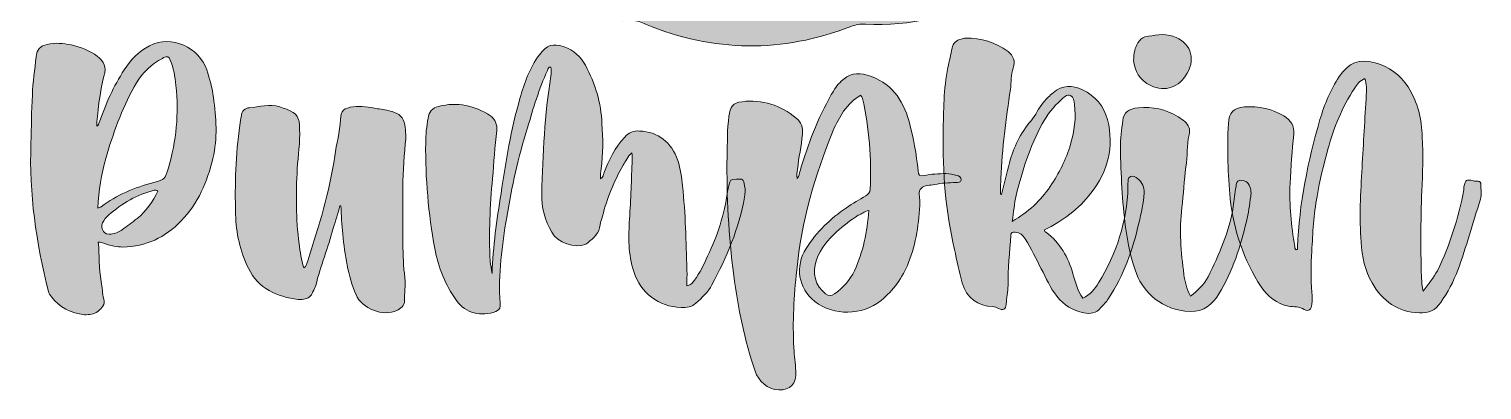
# Model space of a CAD drawing. Header units: inches. Extents: x 187 to 893, y -939 to -140.
# Drawn here: x 204 to 888, y -593 to -423 of the extents above; entities that cross this region are included whole.
import ezdxf

# ---------------------------------------------------------------- set-up
doc = ezdxf.new("R2010")
doc.units = ezdxf.units.IN
doc.header["$MEASUREMENT"] = 0
doc.layers.add('Layer 1', color=7, linetype='Continuous')

# ---------------------------------------------------------------- blocks, each defined once
blk = doc.blocks.new('block 4')
at = {"layer": 'Layer 1', "true_color": 0xffffff}
h = blk.add_hatch(color=7, dxfattribs=at)
h.dxf.hatch_style = 2
edge = h.paths.add_edge_path()
edge.add_spline(control_points=[(236.94, -467.12), (240.06, -458.41), (243.63, -449.94), (248.76, -442.35), (251.89, -437.45), (255.45, -433.65), (260.59, -430.97), (271.29, -425.4), (284.01, -432.09), (287.58, -442.35), (288.92, -446.59), (290.26, -450.83), (290.7, -455.29), (292.04, -464.88), (292.71, -474.48), (290.48, -484.07), (287.8, -495), (283.56, -505.26), (275.53, -513.52), (267.95, -521.33), (259.02, -525.56), (248.09, -525.79), (245.19, -525.79), (242.51, -525.12), (239.84, -524.22), (238.72, -524.01), (237.83, -523.11), (236.49, -523.56), (237.16, -529.8), (236.72, -535.83), (237.83, -542.07), (238.5, -544.75), (238.28, -547.65), (239.17, -550.33), (239.84, -553.01), (238.28, -554.57), (236.27, -556.13), (234.49, -557.47), (232.25, -557.69), (230.02, -557.69), (223.55, -557.02), (218.42, -554.34), (214.41, -549.21), (213.74, -548.54), (213.29, -547.65), (213.07, -546.76), (207.27, -523.78), (203.92, -500.58), (204.81, -476.93), (205.04, -469.35), (205.04, -461.76), (205.48, -454.18), (205.71, -448.15), (206.6, -442.13), (207.27, -436.11), (207.49, -432.76), (209.27, -430.97), (212.4, -430.31), (216.19, -429.41), (219.98, -429.86), (223.78, -430.53), (228.24, -431.64), (232.48, -433.21), (236.05, -435.88), (239.17, -438.34), (240.51, -441.01), (239.17, -445.25), (237.38, -451.72), (235.82, -464.44), (235.82, -468.9), (236.72, -468.45), (236.72, -467.79), (236.94, -467.12)], knot_values=[0, 0, 0, 0, 1, 1, 1, 2, 2, 2, 3, 3, 3, 4, 4, 4, 5, 5, 5, 6, 6, 6, 7, 7, 7, 8, 8, 8, 9, 9, 9, 10, 10, 10, 11, 11, 11, 12, 12, 12, 13, 13, 13, 14, 14, 14, 15, 15, 15, 16, 16, 16, 17, 17, 17, 18, 18, 18, 19, 19, 19, 20, 20, 20, 21, 21, 21, 22, 22, 22, 23, 23, 23, 24, 24, 24, 24], degree=3, periodic=1)
edge = h.paths.add_edge_path()
edge.add_spline(control_points=[(237.83, -506.83), (245.19, -501.25), (253.67, -497.68), (262.59, -495.45), (267.95, -493.89), (267.95, -493.89), (269.51, -488.53), (273.3, -475.82), (274.42, -462.88), (273.08, -449.72), (272.63, -445.48), (271.96, -441.46), (270.4, -437.67), (269.73, -436.11), (268.84, -435.66), (267.28, -436.55), (266.61, -437), (265.72, -437.45), (264.83, -437.89), (259.92, -441.01), (256.12, -445.25), (253.45, -450.38), (247.42, -460.87), (243.41, -472.47), (240.06, -484.07), (237.83, -491.43), (236.72, -499.24), (236.27, -507.49), (237.16, -507.05), (237.61, -507.05), (237.83, -506.83)], knot_values=[0, 0, 0, 0, 1, 1, 1, 2, 2, 2, 3, 3, 3, 4, 4, 4, 5, 5, 5, 6, 6, 6, 7, 7, 7, 8, 8, 8, 9, 9, 9, 10, 10, 10, 10], degree=3, periodic=1)
edge = h.paths.add_edge_path()
edge.add_spline(control_points=[(262.82, -499.02), (254.79, -501.03), (247.65, -505.26), (241.4, -510.62), (240.28, -511.74), (239.17, -513.07), (238.5, -514.41), (237.38, -517.53), (239.39, -520.21), (242.51, -519.76), (244.52, -519.32), (246.31, -518.87), (247.87, -517.53), (250.1, -515.75), (252.55, -514.19), (254.79, -512.4), (259.02, -508.83), (262.15, -504.6), (264.6, -499.46), (263.71, -498.79), (263.26, -499.02), (262.82, -499.02)], knot_values=[0, 0, 0, 0, 1, 1, 1, 2, 2, 2, 3, 3, 3, 4, 4, 4, 5, 5, 5, 6, 6, 6, 7, 7, 7, 7], degree=3, periodic=1)
h = blk.add_hatch(color=7, dxfattribs=at)
h.dxf.hatch_style = 2
edge = h.paths.add_edge_path()
edge.add_spline(control_points=[(426.09, -500.58), (428.33, -485.41), (430.78, -470.46), (435.02, -455.74), (437.02, -448.6), (439.48, -441.46), (444.16, -435.21), (447.73, -430.53), (450.19, -429.64), (455.76, -431.42), (460.23, -432.98), (463.57, -436.11), (465.8, -440.12), (470.49, -448.82), (473.17, -457.97), (473.61, -467.56), (474.06, -474.7), (474.28, -481.84), (473.17, -488.98), (472.94, -490.54), (472.94, -491.88), (472.94, -493.66), (474.28, -492.77), (474.28, -491.88), (474.5, -490.99), (476.96, -484.74), (479.64, -478.94), (484.32, -474.03), (486.33, -471.8), (488.34, -470.91), (491.24, -471.13), (499.94, -471.35), (506.41, -476.49), (509.31, -484.96), (510.42, -488.98), (511.31, -492.99), (511.54, -497.01), (512.87, -510.17), (513.32, -523.33), (513.54, -536.27), (513.77, -538.73), (513.54, -541.18), (513.54, -544.08), (515.78, -543.63), (516.44, -542.52), (517.11, -541.4), (519.79, -538.06), (521.58, -534.04), (523.36, -530.03), (528.04, -520.44), (531.17, -510.4), (532.73, -499.69), (532.95, -498.79), (533.18, -497.68), (533.4, -496.79), (534.07, -494.11), (534.07, -493.89), (536.97, -493.89), (540.09, -493.66), (540.09, -493.66), (540.76, -497.01), (541.21, -498.79), (540.98, -500.58), (540.76, -502.36), (538.08, -517.09), (532.28, -530.7), (525.37, -543.63), (523.58, -546.98), (520.68, -549.66), (517.78, -552.33), (516, -554.12), (513.54, -554.34), (510.87, -554.34), (500.16, -553.9), (491.91, -547.43), (488.56, -537.39), (485.88, -529.13), (486.1, -520.88), (486.55, -512.63), (487.22, -503.26), (487.44, -493.89), (487.89, -484.52), (487.89, -483.63), (487.89, -482.96), (487.67, -481.39), (485.66, -483.4), (484.54, -485.41), (483.65, -487.19), (479.19, -494.78), (476.07, -502.81), (473.83, -511.29), (473.39, -512.63), (472.94, -513.97), (472.72, -515.3), (472.5, -519.32), (469.6, -521.55), (466.92, -523.78), (466.7, -524.22), (466.25, -524.22), (466.03, -524.45), (461.12, -526.68), (452.42, -523.56), (449.96, -518.87), (446.84, -513.3), (445.06, -507.27), (445.28, -500.58), (445.73, -482.06), (446.62, -463.55), (449.52, -445.25), (449.74, -443.91), (449.74, -442.35), (449.52, -441.01), (448.18, -440.79), (448.4, -441.91), (447.96, -442.58), (443.94, -451.28), (441.26, -460.42), (438.59, -469.57), (434.12, -483.4), (431.23, -497.46), (428.77, -511.74), (426.54, -525.12), (424.76, -538.73), (425.65, -552.33), (425.65, -554.12), (425.87, -555.24), (423.64, -556.13), (416.95, -558.81), (409.36, -557.02), (405.12, -551), (399.77, -543.63), (396.65, -535.38), (394.86, -526.46), (391.96, -509.95), (390.4, -493.44), (390.62, -476.71), (390.62, -472.92), (391.07, -468.9), (391.74, -465.11), (392.18, -462.21), (393.75, -460.2), (396.65, -459.53), (405.57, -457.3), (413.6, -459.08), (421.19, -463.99), (423.42, -465.55), (424.31, -468.01), (424.09, -470.91), (423.19, -478.49), (422.75, -485.86), (422.08, -493.44), (420.96, -506.38), (420.29, -519.32), (420.96, -532.48), (421.19, -534.27), (421.63, -536.27), (421.85, -538.28), (422.3, -525.56), (424.09, -513.07), (426.09, -500.58)], knot_values=[0, 0, 0, 0, 1, 1, 1, 2, 2, 2, 3, 3, 3, 4, 4, 4, 5, 5, 5, 6, 6, 6, 7, 7, 7, 8, 8, 8, 9, 9, 9, 10, 10, 10, 11, 11, 11, 12, 12, 12, 13, 13, 13, 14, 14, 14, 15, 15, 15, 16, 16, 16, 17, 17, 17, 18, 18, 18, 19, 19, 19, 20, 20, 20, 21, 21, 21, 22, 22, 22, 23, 23, 23, 24, 24, 24, 25, 25, 25, 26, 26, 26, 27, 27, 27, 28, 28, 28, 29, 29, 29, 30, 30, 30, 31, 31, 31, 32, 32, 32, 33, 33, 33, 34, 34, 34, 35, 35, 35, 36, 36, 36, 37, 37, 37, 38, 38, 38, 39, 39, 39, 40, 40, 40, 41, 41, 41, 42, 42, 42, 43, 43, 43, 44, 44, 44, 45, 45, 45, 46, 46, 46, 47, 47, 47, 48, 48, 48, 49, 49, 49, 50, 50, 50, 51, 51, 51, 52, 52, 52, 53, 53, 53, 53], degree=3, periodic=1)
h = blk.add_hatch(color=7, dxfattribs=at)
h.dxf.hatch_style = 2
edge = h.paths.add_edge_path()
edge.add_spline(control_points=[(665.44, -486.08), (667.45, -478.72), (670.57, -472.02), (675.48, -466.45), (677.93, -463.77), (679.05, -460.2), (681.5, -457.52), (682.84, -455.96), (684.4, -454.4), (685.96, -453.06), (690.2, -449.49), (695.11, -449.27), (699.79, -451.72), (705.82, -454.62), (709.83, -459.31), (711.62, -465.78), (714.74, -478.72), (711.84, -490.09), (703.81, -500.36), (698.01, -507.94), (690.42, -513.52), (681.95, -517.76), (681.95, -518.43), (682.17, -518.65), (682.62, -518.87), (689.31, -523.78), (693.1, -530.7), (695.33, -538.5), (696.45, -542.3), (697.34, -546.31), (700.02, -549.88), (703.36, -548.32), (705.6, -545.64), (707.38, -542.74), (715.86, -528.91), (720.76, -513.74), (721.21, -497.46), (721.21, -497.01), (721.21, -496.56), (721.21, -495.89), (721.43, -494.78), (720.99, -493.22), (722.33, -492.55), (723.67, -491.88), (724.78, -492.99), (725.9, -493.66), (728.13, -495.45), (728.8, -497.68), (728.8, -500.36), (728.57, -505.04), (727.46, -509.73), (726.34, -514.63), (723.44, -527.13), (719.2, -539.17), (712.06, -550.1), (710.95, -551.67), (709.83, -553.01), (708.49, -554.34), (706.26, -557.02), (703.36, -557.47), (700.46, -556.8), (695.33, -555.68), (690.87, -553.23), (687.75, -548.99), (684.62, -544.97), (682.62, -540.51), (680.39, -536.05), (677.93, -531.36), (675.7, -526.46), (672.8, -521.99), (671.69, -520.21), (670.35, -518.87), (668.12, -518.87), (667, -518.65), (666.11, -518.87), (666.11, -520.21), (665.66, -528.24), (664.55, -536.05), (664.77, -543.86), (664.77, -546.98), (664.1, -549.88), (663.88, -552.78), (663.65, -555.24), (662.31, -555.68), (660.31, -554.79), (659.42, -554.34), (658.52, -553.9), (657.63, -553.9), (650.71, -553.67), (645.14, -549.66), (643.13, -542.74), (641.79, -537.61), (640.67, -532.26), (639.56, -526.9), (635.32, -508.83), (633.98, -490.54), (634.21, -472.02), (634.43, -461.54), (634.43, -451.28), (636.44, -441.24), (637.11, -438.11), (637.78, -435.21), (638.44, -432.09), (638.89, -429.64), (640.45, -428.3), (642.68, -427.85), (643.35, -427.63), (644.02, -427.41), (644.69, -427.41), (652.05, -427.18), (658.74, -429.19), (664.77, -433.65), (667.22, -435.66), (668.34, -438.11), (667.22, -441.46), (666.11, -444.58), (666.33, -448.15), (665.88, -451.5), (663.88, -465.33), (661.87, -479.39), (661.42, -493.44), (661.2, -495.89), (661.2, -498.35), (661.2, -500.8), (661.42, -501.03), (661.42, -501.03), (661.65, -501.03), (662.99, -496.12), (664.1, -490.99), (665.44, -486.08)], knot_values=[0, 0, 0, 0, 1, 1, 1, 2, 2, 2, 3, 3, 3, 4, 4, 4, 5, 5, 5, 6, 6, 6, 7, 7, 7, 8, 8, 8, 9, 9, 9, 10, 10, 10, 11, 11, 11, 12, 12, 12, 13, 13, 13, 14, 14, 14, 15, 15, 15, 16, 16, 16, 17, 17, 17, 18, 18, 18, 19, 19, 19, 20, 20, 20, 21, 21, 21, 22, 22, 22, 23, 23, 23, 24, 24, 24, 25, 25, 25, 26, 26, 26, 27, 27, 27, 28, 28, 28, 29, 29, 29, 30, 30, 30, 31, 31, 31, 32, 32, 32, 33, 33, 33, 34, 34, 34, 35, 35, 35, 36, 36, 36, 37, 37, 37, 38, 38, 38, 39, 39, 39, 40, 40, 40, 41, 41, 41, 42, 42, 42, 43, 43, 43, 43], degree=3, periodic=1)
edge = h.paths.add_edge_path()
edge.add_spline(control_points=[(684.62, -497.23), (688.86, -490.99), (691.99, -484.52), (694.22, -477.38), (696, -471.13), (696.89, -464.88), (696, -458.64), (695.78, -457.08), (695.78, -455.07), (694.22, -454.4), (692.43, -453.73), (690.87, -455.29), (689.76, -456.41), (686.19, -459.75), (683.06, -463.55), (680.83, -467.79), (675.03, -478.49), (671.46, -489.87), (668.56, -501.47), (667.67, -505.26), (667.45, -509.28), (666.78, -513.74), (674.36, -509.28), (680.16, -503.93), (684.62, -497.23)], knot_values=[0, 0, 0, 0, 1, 1, 1, 2, 2, 2, 3, 3, 3, 4, 4, 4, 5, 5, 5, 6, 6, 6, 7, 7, 7, 8, 8, 8, 8], degree=3, periodic=1)
h = blk.add_hatch(color=7, dxfattribs=at)
h.dxf.hatch_style = 2
edge = h.paths.add_edge_path()
edge.add_spline(control_points=[(778.98, -501.92), (778.54, -505.93), (777.87, -509.73), (776.97, -513.74), (774.3, -525.56), (770.5, -537.17), (764.03, -547.87), (760.91, -553.01), (757.12, -556.35), (750.43, -556.13), (737.04, -555.68), (728.56, -546.98), (725.44, -538.73), (722.54, -531.59), (721.2, -524.01), (720.09, -516.42), (718.52, -504.15), (717.86, -491.65), (717.63, -479.16), (717.63, -474.7), (718.3, -470.46), (718.75, -466.22), (719.19, -462.43), (721.43, -460.65), (726.11, -460.2), (732.8, -459.53), (739.05, -460.87), (744.85, -464.44), (745.96, -465.11), (746.86, -465.78), (747.97, -466.67), (749.76, -468.23), (750.65, -470.24), (749.98, -472.92), (748.86, -477.82), (749.31, -482.96), (748.42, -488.09), (747.75, -494.56), (747.3, -500.8), (746.63, -507.27), (745.3, -517.76), (746.19, -528.24), (747.53, -538.73), (747.97, -542.07), (748.86, -545.42), (750.65, -548.99), (754, -546.31), (757.12, -543.41), (758.9, -539.84), (764.03, -529.36), (768.94, -518.65), (770.73, -506.83), (771.17, -503.7), (771.62, -500.36), (772.07, -497.23), (772.29, -496.12), (772.29, -494.56), (773.85, -494.33), (775.19, -494.33), (776.75, -494.56), (777.87, -495.89), (778.98, -497.9), (779.43, -499.91), (778.98, -501.92)], knot_values=[0, 0, 0, 0, 1, 1, 1, 2, 2, 2, 3, 3, 3, 4, 4, 4, 5, 5, 5, 6, 6, 6, 7, 7, 7, 8, 8, 8, 9, 9, 9, 10, 10, 10, 11, 11, 11, 12, 12, 12, 13, 13, 13, 14, 14, 14, 15, 15, 15, 16, 16, 16, 17, 17, 17, 18, 18, 18, 19, 19, 19, 20, 20, 20, 21, 21, 21, 21], degree=3, periodic=1)
edge = h.paths.add_edge_path()
edge.add_spline(control_points=[(723.88, -437.89), (723.88, -434.32), (724.55, -431.87), (725.89, -429.64), (726.78, -428.3), (727.67, -427.18), (729.23, -426.74), (733.47, -426.07), (737.93, -424.95), (742.39, -426.51), (750.43, -429.19), (753.32, -436.33), (749.09, -443.91), (745.3, -450.61), (738.82, -452.84), (731.91, -449.72), (726.56, -447.26), (724.32, -442.58), (723.88, -437.89)], knot_values=[0, 0, 0, 0, 1, 1, 1, 2, 2, 2, 3, 3, 3, 4, 4, 4, 5, 5, 5, 6, 6, 6, 6], degree=3, periodic=1)
h = blk.add_hatch(color=7, dxfattribs=at)
h.dxf.hatch_style = 2
edge = h.paths.add_edge_path()
edge.add_spline(control_points=[(866.87, -536.94), (872.89, -524.9), (876.69, -512.18), (879.36, -498.79), (879.36, -498.35), (879.36, -497.9), (879.36, -497.46), (880.26, -493.89), (880.26, -493.89), (883.82, -494.56), (884.5, -494.78), (885.39, -494.78), (886.06, -494.78), (886.95, -495), (887.39, -495.45), (887.39, -496.34), (887.17, -498.57), (887.84, -500.8), (887.17, -503.26), (883.6, -514.41), (880.48, -525.79), (876.46, -536.72), (874.46, -542.07), (871.78, -547.2), (868.43, -551.89), (865.98, -555.68), (862.63, -557.02), (858.39, -556.8), (848.13, -556.58), (841.22, -551.22), (836.09, -542.74), (832.74, -536.94), (831.4, -530.25), (830.95, -523.56), (830.06, -511.95), (830.73, -500.13), (831.4, -488.31), (832.07, -476.93), (832.74, -465.33), (833.41, -453.95), (833.63, -451.5), (833.63, -449.05), (832.74, -446.37), (830.28, -447.48), (828.95, -449.27), (827.83, -451.05), (822.03, -459.98), (818.01, -469.57), (815.34, -479.61), (813.33, -486.97), (811.55, -494.33), (810.21, -501.92), (808.64, -510.62), (808.2, -519.09), (807.75, -527.79), (807.31, -534.27), (807.31, -540.74), (807.75, -547.2), (807.98, -548.99), (807.98, -550.77), (807.75, -552.78), (807.75, -555.24), (806.19, -556.35), (804.18, -555.24), (801.95, -553.67), (799.28, -554.12), (796.82, -553.67), (791.25, -552.56), (787.01, -549.21), (783.88, -544.53), (775.63, -531.81), (770.94, -517.98), (769.38, -503.03), (768.27, -491.43), (767.82, -479.61), (768.49, -467.79), (768.71, -462.21), (770.72, -460.42), (776.07, -459.75), (782.77, -459.31), (789.01, -460.65), (794.59, -463.99), (797.94, -466), (799.5, -468.68), (799.28, -472.69), (798.38, -480.28), (797.94, -488.09), (797.49, -495.89), (797.05, -505.93), (798.16, -515.75), (799.72, -525.56), (799.72, -526.01), (799.72, -526.68), (800.39, -527.13), (801.28, -527.13), (801.06, -526.46), (801.06, -526.01), (801.73, -505.26), (805.97, -485.41), (811.55, -465.78), (813.78, -458.64), (816.45, -451.72), (820.69, -445.48), (825.38, -438.78), (829.62, -437), (837.65, -439.01), (844.12, -440.79), (849.25, -444.58), (853.04, -450.38), (857.73, -457.75), (859.51, -465.55), (859.73, -474.03), (860.18, -482.51), (859.96, -490.99), (859.51, -499.24), (859.06, -513.74), (858.84, -528.02), (859.51, -542.52), (859.51, -543.41), (859.73, -544.53), (860.18, -546.54), (862.86, -543.19), (865.09, -540.06), (866.87, -536.94)], knot_values=[0, 0, 0, 0, 1, 1, 1, 2, 2, 2, 3, 3, 3, 4, 4, 4, 5, 5, 5, 6, 6, 6, 7, 7, 7, 8, 8, 8, 9, 9, 9, 10, 10, 10, 11, 11, 11, 12, 12, 12, 13, 13, 13, 14, 14, 14, 15, 15, 15, 16, 16, 16, 17, 17, 17, 18, 18, 18, 19, 19, 19, 20, 20, 20, 21, 21, 21, 22, 22, 22, 23, 23, 23, 24, 24, 24, 25, 25, 25, 26, 26, 26, 27, 27, 27, 28, 28, 28, 29, 29, 29, 30, 30, 30, 31, 31, 31, 32, 32, 32, 33, 33, 33, 34, 34, 34, 35, 35, 35, 36, 36, 36, 37, 37, 37, 38, 38, 38, 39, 39, 39, 40, 40, 40, 41, 41, 41, 41], degree=3, periodic=1)
h = blk.add_hatch(color=7, dxfattribs=at)
h.dxf.hatch_style = 2
edge = h.paths.add_edge_path()
edge.add_spline(control_points=[(587.37, -461.76), (585.58, -464.66), (583.8, -467.56), (582.46, -470.91), (573.76, -492.1), (567.51, -513.74), (565.28, -536.72), (563.94, -548.99), (563.27, -561.04), (563.94, -573.31), (564.17, -577.1), (564.61, -580.44), (564.84, -584.24), (565.28, -590.48), (562.16, -593.16), (556.81, -593.16), (551.45, -592.94), (547.43, -589.15), (545.65, -584.24), (540.74, -569.51), (537.62, -554.57), (535.61, -539.17), (533.16, -520.44), (532.27, -501.92), (532.49, -483.18), (532.71, -476.71), (532.49, -470.46), (533.38, -464.22), (533.83, -459.75), (535.16, -457.75), (539.63, -457.3), (549, -456.18), (557.7, -458.86), (565.06, -465.11), (567.51, -466.89), (568.18, -469.57), (567.96, -472.69), (567.51, -478.27), (566.17, -483.63), (565.73, -489.2), (565.51, -490.54), (565.06, -491.88), (565.51, -493.44), (566.4, -492.32), (566.62, -491.21), (566.84, -489.87), (570.64, -477.38), (575.1, -465.33), (581.57, -453.95), (582.91, -451.72), (584.24, -449.49), (586.25, -447.71), (589.6, -444.14), (593.84, -443.47), (598.52, -444.81), (609.45, -448.15), (615.25, -455.96), (618.15, -466.67), (620.16, -474.25), (621.72, -482.06), (622.39, -489.87), (622.62, -491.88), (623.06, -492.55), (625.07, -492.1), (628.64, -491.43), (631.99, -491.21), (635.56, -491.21), (637.34, -491.21), (638.9, -491.65), (640.69, -492.1), (641.58, -492.32), (642.92, -492.77), (642.69, -494.33), (642.47, -495.45), (641.13, -495.45), (640.24, -495.45), (636.9, -495.45), (633.55, -495.67), (630.2, -496.34), (627.97, -496.79), (625.29, -496.56), (623.95, -498.13), (622.17, -499.69), (623.29, -502.36), (623.29, -504.37), (622.84, -514.41), (621.5, -524.01), (617.93, -533.15), (615.03, -540.29), (610.79, -546.31), (604.99, -551), (596.07, -558.14), (582.68, -558.36), (573.76, -551.44), (565.95, -545.2), (564.39, -534.93), (569.74, -526.46), (574.65, -518.65), (581.12, -512.4), (588.71, -507.27), (591.61, -505.26), (594.73, -503.48), (597.85, -501.69), (598.97, -500.8), (599.86, -500.13), (599.86, -498.57), (600.53, -484.07), (599.42, -469.79), (596.29, -455.74), (596.07, -455.29), (595.85, -454.85), (595.4, -454.18), (592.28, -456.18), (589.6, -458.64), (587.37, -461.76)], knot_values=[0, 0, 0, 0, 1, 1, 1, 2, 2, 2, 3, 3, 3, 4, 4, 4, 5, 5, 5, 6, 6, 6, 7, 7, 7, 8, 8, 8, 9, 9, 9, 10, 10, 10, 11, 11, 11, 12, 12, 12, 13, 13, 13, 14, 14, 14, 15, 15, 15, 16, 16, 16, 17, 17, 17, 18, 18, 18, 19, 19, 19, 20, 20, 20, 21, 21, 21, 22, 22, 22, 23, 23, 23, 24, 24, 24, 25, 25, 25, 26, 26, 26, 27, 27, 27, 28, 28, 28, 29, 29, 29, 30, 30, 30, 31, 31, 31, 32, 32, 32, 33, 33, 33, 34, 34, 34, 35, 35, 35, 36, 36, 36, 37, 37, 37, 38, 38, 38, 38], degree=3, periodic=1)
edge = h.paths.add_edge_path()
edge.add_spline(control_points=[(594.28, -510.84), (590.72, -513.07), (587.15, -515.75), (584.02, -518.65), (580.01, -522.22), (576.44, -526.46), (574.65, -531.81), (572.42, -538.06), (573.98, -544.08), (578.89, -547.87), (580.45, -548.99), (581.57, -548.99), (583.13, -547.87), (587.15, -544.97), (590.27, -541.4), (592.5, -536.94), (596.51, -528.02), (598.52, -518.87), (599.19, -508.61), (596.96, -509.06), (595.85, -510.17), (594.28, -510.84)], knot_values=[0, 0, 0, 0, 1, 1, 1, 2, 2, 2, 3, 3, 3, 4, 4, 4, 5, 5, 5, 6, 6, 6, 7, 7, 7, 7], degree=3, periodic=1)
h = blk.add_hatch(color=7, dxfattribs=at)
h.dxf.hatch_style = 2
edge = h.paths.add_edge_path()
edge.add_spline(control_points=[(347.13, -516.87), (344.68, -526.01), (341.11, -534.71), (338.88, -543.86), (338.65, -544.97), (337.99, -545.87), (337.54, -546.98), (336.87, -548.99), (335.31, -550.1), (333.08, -550.33), (332.41, -550.55), (331.52, -550.55), (330.62, -550.55), (320.58, -549.21), (311.88, -545.42), (307.2, -535.83), (303.18, -527.79), (301.4, -519.09), (301.17, -510.4), (300.73, -496.34), (301.17, -482.29), (303.18, -468.45), (303.41, -466.89), (303.63, -465.55), (303.85, -463.99), (304.08, -461.76), (305.64, -460.2), (307.65, -460.2), (312.33, -459.75), (317.24, -458.19), (321.92, -459.75), (323.04, -460.2), (324.15, -460.42), (325.05, -460.87), (330.18, -462.88), (331.29, -464.66), (331.29, -470.24), (331.52, -476.49), (330.62, -482.73), (330.18, -488.98), (329.51, -500.8), (329.51, -512.63), (331.07, -524.22), (331.52, -528.02), (331.96, -531.81), (333.3, -535.6), (334.64, -534.93), (334.64, -533.37), (335.08, -532.26), (340.44, -515.97), (345.35, -499.91), (347.8, -482.96), (348.69, -477.15), (350.25, -471.58), (350.48, -465.78), (350.7, -461.54), (352.26, -460.2), (356.5, -459.75), (360.29, -459.31), (364.09, -459.75), (367.88, -460.65), (370.33, -460.87), (372.56, -461.31), (374.8, -461.98), (378.14, -462.88), (380.15, -464.66), (380.82, -468.23), (381.26, -471.35), (381.49, -474.25), (381.04, -477.15), (379.26, -492.77), (379.92, -508.61), (379.92, -524.22), (379.92, -529.58), (380.15, -534.93), (380.82, -540.29), (381.26, -544.08), (380.59, -547.65), (380.59, -551.22), (380.82, -553.45), (378.81, -554.79), (377.03, -555.68), (370.78, -558.81), (360.52, -554.79), (357.84, -548.32), (354.05, -539.17), (352.49, -529.58), (351.59, -519.76), (351.15, -515.3), (350.92, -510.84), (350.7, -506.38), (350.7, -506.38), (350.48, -506.38), (350.25, -506.38), (349.36, -509.95), (348.25, -513.3), (347.13, -516.87)], knot_values=[0, 0, 0, 0, 1, 1, 1, 2, 2, 2, 3, 3, 3, 4, 4, 4, 5, 5, 5, 6, 6, 6, 7, 7, 7, 8, 8, 8, 9, 9, 9, 10, 10, 10, 11, 11, 11, 12, 12, 12, 13, 13, 13, 14, 14, 14, 15, 15, 15, 16, 16, 16, 17, 17, 17, 18, 18, 18, 19, 19, 19, 20, 20, 20, 21, 21, 21, 22, 22, 22, 23, 23, 23, 24, 24, 24, 25, 25, 25, 26, 26, 26, 27, 27, 27, 28, 28, 28, 29, 29, 29, 30, 30, 30, 31, 31, 31, 32, 32, 32, 32], degree=3, periodic=1)
at = {"layer": 'Layer 1', "lineweight": 0}
for points, knots in [([(236.94, -467.12), (240.06, -458.41), (243.63, -449.94), (248.76, -442.35), (251.89, -437.45), (255.45, -433.65), (260.59, -430.97), (271.29, -425.4), (284.01, -432.09), (287.58, -442.35), (288.92, -446.59), (290.26, -450.83), (290.7, -455.29), (292.04, -464.88), (292.71, -474.48), (290.48, -484.07), (287.8, -495), (283.56, -505.26), (275.53, -513.52), (267.95, -521.33), (259.02, -525.56), (248.09, -525.79), (245.19, -525.79), (242.51, -525.12), (239.84, -524.22), (238.72, -524.01), (237.83, -523.11), (236.49, -523.56), (237.16, -529.8), (236.72, -535.83), (237.83, -542.07), (238.5, -544.75), (238.28, -547.65), (239.17, -550.33), (239.84, -553.01), (238.28, -554.57), (236.27, -556.13), (234.49, -557.47), (232.25, -557.69), (230.02, -557.69), (223.55, -557.02), (218.42, -554.34), (214.41, -549.21), (213.74, -548.54), (213.29, -547.65), (213.07, -546.76), (207.27, -523.78), (203.92, -500.58), (204.81, -476.93), (205.04, -469.35), (205.04, -461.76), (205.48, -454.18), (205.71, -448.15), (206.6, -442.13), (207.27, -436.11), (207.49, -432.76), (209.27, -430.97), (212.4, -430.31), (216.19, -429.41), (219.98, -429.86), (223.78, -430.53), (228.24, -431.64), (232.48, -433.21), (236.05, -435.88), (239.17, -438.34), (240.51, -441.01), (239.17, -445.25), (237.38, -451.72), (235.82, -464.44), (235.82, -468.9), (236.72, -468.45), (236.72, -467.79), (236.94, -467.12)], [0, 0, 0, 0, 1, 1, 1, 2, 2, 2, 3, 3, 3, 4, 4, 4, 5, 5, 5, 6, 6, 6, 7, 7, 7, 8, 8, 8, 9, 9, 9, 10, 10, 10, 11, 11, 11, 12, 12, 12, 13, 13, 13, 14, 14, 14, 15, 15, 15, 16, 16, 16, 17, 17, 17, 18, 18, 18, 19, 19, 19, 20, 20, 20, 21, 21, 21, 22, 22, 22, 23, 23, 23, 24, 24, 24, 24]), ([(426.09, -500.58), (428.33, -485.41), (430.78, -470.46), (435.02, -455.74), (437.02, -448.6), (439.48, -441.46), (444.16, -435.21), (447.73, -430.53), (450.19, -429.64), (455.76, -431.42), (460.23, -432.98), (463.57, -436.11), (465.8, -440.12), (470.49, -448.82), (473.17, -457.97), (473.61, -467.56), (474.06, -474.7), (474.28, -481.84), (473.17, -488.98), (472.94, -490.54), (472.94, -491.88), (472.94, -493.66), (474.28, -492.77), (474.28, -491.88), (474.5, -490.99), (476.96, -484.74), (479.64, -478.94), (484.32, -474.03), (486.33, -471.8), (488.34, -470.91), (491.24, -471.13), (499.94, -471.35), (506.41, -476.49), (509.31, -484.96), (510.42, -488.98), (511.31, -492.99), (511.54, -497.01), (512.87, -510.17), (513.32, -523.33), (513.54, -536.27), (513.77, -538.73), (513.54, -541.18), (513.54, -544.08), (515.78, -543.63), (516.44, -542.52), (517.11, -541.4), (519.79, -538.06), (521.58, -534.04), (523.36, -530.03), (528.04, -520.44), (531.17, -510.4), (532.73, -499.69), (532.95, -498.79), (533.18, -497.68), (533.4, -496.79), (534.07, -494.11), (534.07, -493.89), (536.97, -493.89), (540.09, -493.66), (540.09, -493.66), (540.76, -497.01), (541.21, -498.79), (540.98, -500.58), (540.76, -502.36), (538.08, -517.09), (532.28, -530.7), (525.37, -543.63), (523.58, -546.98), (520.68, -549.66), (517.78, -552.33), (516, -554.12), (513.54, -554.34), (510.87, -554.34), (500.16, -553.9), (491.91, -547.43), (488.56, -537.39), (485.88, -529.13), (486.1, -520.88), (486.55, -512.63), (487.22, -503.26), (487.44, -493.89), (487.89, -484.52), (487.89, -483.63), (487.89, -482.96), (487.67, -481.39), (485.66, -483.4), (484.54, -485.41), (483.65, -487.19), (479.19, -494.78), (476.07, -502.81), (473.83, -511.29), (473.39, -512.63), (472.94, -513.97), (472.72, -515.3), (472.5, -519.32), (469.6, -521.55), (466.92, -523.78), (466.7, -524.22), (466.25, -524.22), (466.03, -524.45), (461.12, -526.68), (452.42, -523.56), (449.96, -518.87), (446.84, -513.3), (445.06, -507.27), (445.28, -500.58), (445.73, -482.06), (446.62, -463.55), (449.52, -445.25), (449.74, -443.91), (449.74, -442.35), (449.52, -441.01), (448.18, -440.79), (448.4, -441.91), (447.96, -442.58), (443.94, -451.28), (441.26, -460.42), (438.59, -469.57), (434.12, -483.4), (431.23, -497.46), (428.77, -511.74), (426.54, -525.12), (424.76, -538.73), (425.65, -552.33), (425.65, -554.12), (425.87, -555.24), (423.64, -556.13), (416.95, -558.81), (409.36, -557.02), (405.12, -551), (399.77, -543.63), (396.65, -535.38), (394.86, -526.46), (391.96, -509.95), (390.4, -493.44), (390.62, -476.71), (390.62, -472.92), (391.07, -468.9), (391.74, -465.11), (392.18, -462.21), (393.75, -460.2), (396.65, -459.53), (405.57, -457.3), (413.6, -459.08), (421.19, -463.99), (423.42, -465.55), (424.31, -468.01), (424.09, -470.91), (423.19, -478.49), (422.75, -485.86), (422.08, -493.44), (420.96, -506.38), (420.29, -519.32), (420.96, -532.48), (421.19, -534.27), (421.63, -536.27), (421.85, -538.28), (422.3, -525.56), (424.09, -513.07), (426.09, -500.58)], [0, 0, 0, 0, 1, 1, 1, 2, 2, 2, 3, 3, 3, 4, 4, 4, 5, 5, 5, 6, 6, 6, 7, 7, 7, 8, 8, 8, 9, 9, 9, 10, 10, 10, 11, 11, 11, 12, 12, 12, 13, 13, 13, 14, 14, 14, 15, 15, 15, 16, 16, 16, 17, 17, 17, 18, 18, 18, 19, 19, 19, 20, 20, 20, 21, 21, 21, 22, 22, 22, 23, 23, 23, 24, 24, 24, 25, 25, 25, 26, 26, 26, 27, 27, 27, 28, 28, 28, 29, 29, 29, 30, 30, 30, 31, 31, 31, 32, 32, 32, 33, 33, 33, 34, 34, 34, 35, 35, 35, 36, 36, 36, 37, 37, 37, 38, 38, 38, 39, 39, 39, 40, 40, 40, 41, 41, 41, 42, 42, 42, 43, 43, 43, 44, 44, 44, 45, 45, 45, 46, 46, 46, 47, 47, 47, 48, 48, 48, 49, 49, 49, 50, 50, 50, 51, 51, 51, 52, 52, 52, 53, 53, 53, 53]), ([(665.44, -486.08), (667.45, -478.72), (670.57, -472.02), (675.48, -466.45), (677.93, -463.77), (679.05, -460.2), (681.5, -457.52), (682.84, -455.96), (684.4, -454.4), (685.96, -453.06), (690.2, -449.49), (695.11, -449.27), (699.79, -451.72), (705.82, -454.62), (709.83, -459.31), (711.62, -465.78), (714.74, -478.72), (711.84, -490.09), (703.81, -500.36), (698.01, -507.94), (690.42, -513.52), (681.95, -517.76), (681.95, -518.43), (682.17, -518.65), (682.62, -518.87), (689.31, -523.78), (693.1, -530.7), (695.33, -538.5), (696.45, -542.3), (697.34, -546.31), (700.02, -549.88), (703.36, -548.32), (705.6, -545.64), (707.38, -542.74), (715.86, -528.91), (720.76, -513.74), (721.21, -497.46), (721.21, -497.01), (721.21, -496.56), (721.21, -495.89), (721.43, -494.78), (720.99, -493.22), (722.33, -492.55), (723.67, -491.88), (724.78, -492.99), (725.9, -493.66), (728.13, -495.45), (728.8, -497.68), (728.8, -500.36), (728.57, -505.04), (727.46, -509.73), (726.34, -514.63), (723.44, -527.13), (719.2, -539.17), (712.06, -550.1), (710.95, -551.67), (709.83, -553.01), (708.49, -554.34), (706.26, -557.02), (703.36, -557.47), (700.46, -556.8), (695.33, -555.68), (690.87, -553.23), (687.75, -548.99), (684.62, -544.97), (682.62, -540.51), (680.39, -536.05), (677.93, -531.36), (675.7, -526.46), (672.8, -521.99), (671.69, -520.21), (670.35, -518.87), (668.12, -518.87), (667, -518.65), (666.11, -518.87), (666.11, -520.21), (665.66, -528.24), (664.55, -536.05), (664.77, -543.86), (664.77, -546.98), (664.1, -549.88), (663.88, -552.78), (663.65, -555.24), (662.31, -555.68), (660.31, -554.79), (659.42, -554.34), (658.52, -553.9), (657.63, -553.9), (650.71, -553.67), (645.14, -549.66), (643.13, -542.74), (641.79, -537.61), (640.67, -532.26), (639.56, -526.9), (635.32, -508.83), (633.98, -490.54), (634.21, -472.02), (634.43, -461.54), (634.43, -451.28), (636.44, -441.24), (637.11, -438.11), (637.78, -435.21), (638.44, -432.09), (638.89, -429.64), (640.45, -428.3), (642.68, -427.85), (643.35, -427.63), (644.02, -427.41), (644.69, -427.41), (652.05, -427.18), (658.74, -429.19), (664.77, -433.65), (667.22, -435.66), (668.34, -438.11), (667.22, -441.46), (666.11, -444.58), (666.33, -448.15), (665.88, -451.5), (663.88, -465.33), (661.87, -479.39), (661.42, -493.44), (661.2, -495.89), (661.2, -498.35), (661.2, -500.8), (661.42, -501.03), (661.42, -501.03), (661.65, -501.03), (662.99, -496.12), (664.1, -490.99), (665.44, -486.08)], [0, 0, 0, 0, 1, 1, 1, 2, 2, 2, 3, 3, 3, 4, 4, 4, 5, 5, 5, 6, 6, 6, 7, 7, 7, 8, 8, 8, 9, 9, 9, 10, 10, 10, 11, 11, 11, 12, 12, 12, 13, 13, 13, 14, 14, 14, 15, 15, 15, 16, 16, 16, 17, 17, 17, 18, 18, 18, 19, 19, 19, 20, 20, 20, 21, 21, 21, 22, 22, 22, 23, 23, 23, 24, 24, 24, 25, 25, 25, 26, 26, 26, 27, 27, 27, 28, 28, 28, 29, 29, 29, 30, 30, 30, 31, 31, 31, 32, 32, 32, 33, 33, 33, 34, 34, 34, 35, 35, 35, 36, 36, 36, 37, 37, 37, 38, 38, 38, 39, 39, 39, 40, 40, 40, 41, 41, 41, 42, 42, 42, 43, 43, 43, 43]), ([(723.88, -437.89), (723.88, -434.32), (724.55, -431.87), (725.89, -429.64), (726.78, -428.3), (727.67, -427.18), (729.23, -426.74), (733.47, -426.07), (737.93, -424.95), (742.39, -426.51), (750.43, -429.19), (753.32, -436.33), (749.09, -443.91), (745.3, -450.61), (738.82, -452.84), (731.91, -449.72), (726.56, -447.26), (724.32, -442.58), (723.88, -437.89)], [0, 0, 0, 0, 1, 1, 1, 2, 2, 2, 3, 3, 3, 4, 4, 4, 5, 5, 5, 6, 6, 6, 6]), ([(237.83, -506.83), (245.19, -501.25), (253.67, -497.68), (262.59, -495.45), (267.95, -493.89), (267.95, -493.89), (269.51, -488.53), (273.3, -475.82), (274.42, -462.88), (273.08, -449.72), (272.63, -445.48), (271.96, -441.46), (270.4, -437.67), (269.73, -436.11), (268.84, -435.66), (267.28, -436.55), (266.61, -437), (265.72, -437.45), (264.83, -437.89), (259.92, -441.01), (256.12, -445.25), (253.45, -450.38), (247.42, -460.87), (243.41, -472.47), (240.06, -484.07), (237.83, -491.43), (236.72, -499.24), (236.27, -507.49), (237.16, -507.05), (237.61, -507.05), (237.83, -506.83)], [0, 0, 0, 0, 1, 1, 1, 2, 2, 2, 3, 3, 3, 4, 4, 4, 5, 5, 5, 6, 6, 6, 7, 7, 7, 8, 8, 8, 9, 9, 9, 10, 10, 10, 10]), ([(866.87, -536.94), (872.89, -524.9), (876.69, -512.18), (879.36, -498.79), (879.36, -498.35), (879.36, -497.9), (879.36, -497.46), (880.26, -493.89), (880.26, -493.89), (883.82, -494.56), (884.5, -494.78), (885.39, -494.78), (886.06, -494.78), (886.95, -495), (887.39, -495.45), (887.39, -496.34), (887.17, -498.57), (887.84, -500.8), (887.17, -503.26), (883.6, -514.41), (880.48, -525.79), (876.46, -536.72), (874.46, -542.07), (871.78, -547.2), (868.43, -551.89), (865.98, -555.68), (862.63, -557.02), (858.39, -556.8), (848.13, -556.58), (841.22, -551.22), (836.09, -542.74), (832.74, -536.94), (831.4, -530.25), (830.95, -523.56), (830.06, -511.95), (830.73, -500.13), (831.4, -488.31), (832.07, -476.93), (832.74, -465.33), (833.41, -453.95), (833.63, -451.5), (833.63, -449.05), (832.74, -446.37), (830.28, -447.48), (828.95, -449.27), (827.83, -451.05), (822.03, -459.98), (818.01, -469.57), (815.34, -479.61), (813.33, -486.97), (811.55, -494.33), (810.21, -501.92), (808.64, -510.62), (808.2, -519.09), (807.75, -527.79), (807.31, -534.27), (807.31, -540.74), (807.75, -547.2), (807.98, -548.99), (807.98, -550.77), (807.75, -552.78), (807.75, -555.24), (806.19, -556.35), (804.18, -555.24), (801.95, -553.67), (799.28, -554.12), (796.82, -553.67), (791.25, -552.56), (787.01, -549.21), (783.88, -544.53), (775.63, -531.81), (770.94, -517.98), (769.38, -503.03), (768.27, -491.43), (767.82, -479.61), (768.49, -467.79), (768.71, -462.21), (770.72, -460.42), (776.07, -459.75), (782.77, -459.31), (789.01, -460.65), (794.59, -463.99), (797.94, -466), (799.5, -468.68), (799.28, -472.69), (798.38, -480.28), (797.94, -488.09), (797.49, -495.89), (797.05, -505.93), (798.16, -515.75), (799.72, -525.56), (799.72, -526.01), (799.72, -526.68), (800.39, -527.13), (801.28, -527.13), (801.06, -526.46), (801.06, -526.01), (801.73, -505.26), (805.97, -485.41), (811.55, -465.78), (813.78, -458.64), (816.45, -451.72), (820.69, -445.48), (825.38, -438.78), (829.62, -437), (837.65, -439.01), (844.12, -440.79), (849.25, -444.58), (853.04, -450.38), (857.73, -457.75), (859.51, -465.55), (859.73, -474.03), (860.18, -482.51), (859.96, -490.99), (859.51, -499.24), (859.06, -513.74), (858.84, -528.02), (859.51, -542.52), (859.51, -543.41), (859.73, -544.53), (860.18, -546.54), (862.86, -543.19), (865.09, -540.06), (866.87, -536.94)], [0, 0, 0, 0, 1, 1, 1, 2, 2, 2, 3, 3, 3, 4, 4, 4, 5, 5, 5, 6, 6, 6, 7, 7, 7, 8, 8, 8, 9, 9, 9, 10, 10, 10, 11, 11, 11, 12, 12, 12, 13, 13, 13, 14, 14, 14, 15, 15, 15, 16, 16, 16, 17, 17, 17, 18, 18, 18, 19, 19, 19, 20, 20, 20, 21, 21, 21, 22, 22, 22, 23, 23, 23, 24, 24, 24, 25, 25, 25, 26, 26, 26, 27, 27, 27, 28, 28, 28, 29, 29, 29, 30, 30, 30, 31, 31, 31, 32, 32, 32, 33, 33, 33, 34, 34, 34, 35, 35, 35, 36, 36, 36, 37, 37, 37, 38, 38, 38, 39, 39, 39, 40, 40, 40, 41, 41, 41, 41]), ([(587.37, -461.76), (585.58, -464.66), (583.8, -467.56), (582.46, -470.91), (573.76, -492.1), (567.51, -513.74), (565.28, -536.72), (563.94, -548.99), (563.27, -561.04), (563.94, -573.31), (564.17, -577.1), (564.61, -580.44), (564.84, -584.24), (565.28, -590.48), (562.16, -593.16), (556.81, -593.16), (551.45, -592.94), (547.43, -589.15), (545.65, -584.24), (540.74, -569.51), (537.62, -554.57), (535.61, -539.17), (533.16, -520.44), (532.27, -501.92), (532.49, -483.18), (532.71, -476.71), (532.49, -470.46), (533.38, -464.22), (533.83, -459.75), (535.16, -457.75), (539.63, -457.3), (549, -456.18), (557.7, -458.86), (565.06, -465.11), (567.51, -466.89), (568.18, -469.57), (567.96, -472.69), (567.51, -478.27), (566.17, -483.63), (565.73, -489.2), (565.51, -490.54), (565.06, -491.88), (565.51, -493.44), (566.4, -492.32), (566.62, -491.21), (566.84, -489.87), (570.64, -477.38), (575.1, -465.33), (581.57, -453.95), (582.91, -451.72), (584.24, -449.49), (586.25, -447.71), (589.6, -444.14), (593.84, -443.47), (598.52, -444.81), (609.45, -448.15), (615.25, -455.96), (618.15, -466.67), (620.16, -474.25), (621.72, -482.06), (622.39, -489.87), (622.62, -491.88), (623.06, -492.55), (625.07, -492.1), (628.64, -491.43), (631.99, -491.21), (635.56, -491.21), (637.34, -491.21), (638.9, -491.65), (640.69, -492.1), (641.58, -492.32), (642.92, -492.77), (642.69, -494.33), (642.47, -495.45), (641.13, -495.45), (640.24, -495.45), (636.9, -495.45), (633.55, -495.67), (630.2, -496.34), (627.97, -496.79), (625.29, -496.56), (623.95, -498.13), (622.17, -499.69), (623.29, -502.36), (623.29, -504.37), (622.84, -514.41), (621.5, -524.01), (617.93, -533.15), (615.03, -540.29), (610.79, -546.31), (604.99, -551), (596.07, -558.14), (582.68, -558.36), (573.76, -551.44), (565.95, -545.2), (564.39, -534.93), (569.74, -526.46), (574.65, -518.65), (581.12, -512.4), (588.71, -507.27), (591.61, -505.26), (594.73, -503.48), (597.85, -501.69), (598.97, -500.8), (599.86, -500.13), (599.86, -498.57), (600.53, -484.07), (599.42, -469.79), (596.29, -455.74), (596.07, -455.29), (595.85, -454.85), (595.4, -454.18), (592.28, -456.18), (589.6, -458.64), (587.37, -461.76)], [0, 0, 0, 0, 1, 1, 1, 2, 2, 2, 3, 3, 3, 4, 4, 4, 5, 5, 5, 6, 6, 6, 7, 7, 7, 8, 8, 8, 9, 9, 9, 10, 10, 10, 11, 11, 11, 12, 12, 12, 13, 13, 13, 14, 14, 14, 15, 15, 15, 16, 16, 16, 17, 17, 17, 18, 18, 18, 19, 19, 19, 20, 20, 20, 21, 21, 21, 22, 22, 22, 23, 23, 23, 24, 24, 24, 25, 25, 25, 26, 26, 26, 27, 27, 27, 28, 28, 28, 29, 29, 29, 30, 30, 30, 31, 31, 31, 32, 32, 32, 33, 33, 33, 34, 34, 34, 35, 35, 35, 36, 36, 36, 37, 37, 37, 38, 38, 38, 38]), ([(347.13, -516.87), (344.68, -526.01), (341.11, -534.71), (338.88, -543.86), (338.65, -544.97), (337.99, -545.87), (337.54, -546.98), (336.87, -548.99), (335.31, -550.1), (333.08, -550.33), (332.41, -550.55), (331.52, -550.55), (330.62, -550.55), (320.58, -549.21), (311.88, -545.42), (307.2, -535.83), (303.18, -527.79), (301.4, -519.09), (301.17, -510.4), (300.73, -496.34), (301.17, -482.29), (303.18, -468.45), (303.41, -466.89), (303.63, -465.55), (303.85, -463.99), (304.08, -461.76), (305.64, -460.2), (307.65, -460.2), (312.33, -459.75), (317.24, -458.19), (321.92, -459.75), (323.04, -460.2), (324.15, -460.42), (325.05, -460.87), (330.18, -462.88), (331.29, -464.66), (331.29, -470.24), (331.52, -476.49), (330.62, -482.73), (330.18, -488.98), (329.51, -500.8), (329.51, -512.63), (331.07, -524.22), (331.52, -528.02), (331.96, -531.81), (333.3, -535.6), (334.64, -534.93), (334.64, -533.37), (335.08, -532.26), (340.44, -515.97), (345.35, -499.91), (347.8, -482.96), (348.69, -477.15), (350.25, -471.58), (350.48, -465.78), (350.7, -461.54), (352.26, -460.2), (356.5, -459.75), (360.29, -459.31), (364.09, -459.75), (367.88, -460.65), (370.33, -460.87), (372.56, -461.31), (374.8, -461.98), (378.14, -462.88), (380.15, -464.66), (380.82, -468.23), (381.26, -471.35), (381.49, -474.25), (381.04, -477.15), (379.26, -492.77), (379.92, -508.61), (379.92, -524.22), (379.92, -529.58), (380.15, -534.93), (380.82, -540.29), (381.26, -544.08), (380.59, -547.65), (380.59, -551.22), (380.82, -553.45), (378.81, -554.79), (377.03, -555.68), (370.78, -558.81), (360.52, -554.79), (357.84, -548.32), (354.05, -539.17), (352.49, -529.58), (351.59, -519.76), (351.15, -515.3), (350.92, -510.84), (350.7, -506.38), (350.7, -506.38), (350.48, -506.38), (350.25, -506.38), (349.36, -509.95), (348.25, -513.3), (347.13, -516.87)], [0, 0, 0, 0, 1, 1, 1, 2, 2, 2, 3, 3, 3, 4, 4, 4, 5, 5, 5, 6, 6, 6, 7, 7, 7, 8, 8, 8, 9, 9, 9, 10, 10, 10, 11, 11, 11, 12, 12, 12, 13, 13, 13, 14, 14, 14, 15, 15, 15, 16, 16, 16, 17, 17, 17, 18, 18, 18, 19, 19, 19, 20, 20, 20, 21, 21, 21, 22, 22, 22, 23, 23, 23, 24, 24, 24, 25, 25, 25, 26, 26, 26, 27, 27, 27, 28, 28, 28, 29, 29, 29, 30, 30, 30, 31, 31, 31, 32, 32, 32, 32]), ([(684.62, -497.23), (688.86, -490.99), (691.99, -484.52), (694.22, -477.38), (696, -471.13), (696.89, -464.88), (696, -458.64), (695.78, -457.08), (695.78, -455.07), (694.22, -454.4), (692.43, -453.73), (690.87, -455.29), (689.76, -456.41), (686.19, -459.75), (683.06, -463.55), (680.83, -467.79), (675.03, -478.49), (671.46, -489.87), (668.56, -501.47), (667.67, -505.26), (667.45, -509.28), (666.78, -513.74), (674.36, -509.28), (680.16, -503.93), (684.62, -497.23)], [0, 0, 0, 0, 1, 1, 1, 2, 2, 2, 3, 3, 3, 4, 4, 4, 5, 5, 5, 6, 6, 6, 7, 7, 7, 8, 8, 8, 8]), ([(778.98, -501.92), (778.54, -505.93), (777.87, -509.73), (776.97, -513.74), (774.3, -525.56), (770.5, -537.17), (764.03, -547.87), (760.91, -553.01), (757.12, -556.35), (750.43, -556.13), (737.04, -555.68), (728.56, -546.98), (725.44, -538.73), (722.54, -531.59), (721.2, -524.01), (720.09, -516.42), (718.52, -504.15), (717.86, -491.65), (717.63, -479.16), (717.63, -474.7), (718.3, -470.46), (718.75, -466.22), (719.19, -462.43), (721.43, -460.65), (726.11, -460.2), (732.8, -459.53), (739.05, -460.87), (744.85, -464.44), (745.96, -465.11), (746.86, -465.78), (747.97, -466.67), (749.76, -468.23), (750.65, -470.24), (749.98, -472.92), (748.86, -477.82), (749.31, -482.96), (748.42, -488.09), (747.75, -494.56), (747.3, -500.8), (746.63, -507.27), (745.3, -517.76), (746.19, -528.24), (747.53, -538.73), (747.97, -542.07), (748.86, -545.42), (750.65, -548.99), (754, -546.31), (757.12, -543.41), (758.9, -539.84), (764.03, -529.36), (768.94, -518.65), (770.73, -506.83), (771.17, -503.7), (771.62, -500.36), (772.07, -497.23), (772.29, -496.12), (772.29, -494.56), (773.85, -494.33), (775.19, -494.33), (776.75, -494.56), (777.87, -495.89), (778.98, -497.9), (779.43, -499.91), (778.98, -501.92)], [0, 0, 0, 0, 1, 1, 1, 2, 2, 2, 3, 3, 3, 4, 4, 4, 5, 5, 5, 6, 6, 6, 7, 7, 7, 8, 8, 8, 9, 9, 9, 10, 10, 10, 11, 11, 11, 12, 12, 12, 13, 13, 13, 14, 14, 14, 15, 15, 15, 16, 16, 16, 17, 17, 17, 18, 18, 18, 19, 19, 19, 20, 20, 20, 21, 21, 21, 21]), ([(262.82, -499.02), (254.79, -501.03), (247.65, -505.26), (241.4, -510.62), (240.28, -511.74), (239.17, -513.07), (238.5, -514.41), (237.38, -517.53), (239.39, -520.21), (242.51, -519.76), (244.52, -519.32), (246.31, -518.87), (247.87, -517.53), (250.1, -515.75), (252.55, -514.19), (254.79, -512.4), (259.02, -508.83), (262.15, -504.6), (264.6, -499.46), (263.71, -498.79), (263.26, -499.02), (262.82, -499.02)], [0, 0, 0, 0, 1, 1, 1, 2, 2, 2, 3, 3, 3, 4, 4, 4, 5, 5, 5, 6, 6, 6, 7, 7, 7, 7]), ([(594.28, -510.84), (590.72, -513.07), (587.15, -515.75), (584.02, -518.65), (580.01, -522.22), (576.44, -526.46), (574.65, -531.81), (572.42, -538.06), (573.98, -544.08), (578.89, -547.87), (580.45, -548.99), (581.57, -548.99), (583.13, -547.87), (587.15, -544.97), (590.27, -541.4), (592.5, -536.94), (596.51, -528.02), (598.52, -518.87), (599.19, -508.61), (596.96, -509.06), (595.85, -510.17), (594.28, -510.84)], [0, 0, 0, 0, 1, 1, 1, 2, 2, 2, 3, 3, 3, 4, 4, 4, 5, 5, 5, 6, 6, 6, 7, 7, 7, 7])]:
    blk.add_open_spline(points, degree=3, knots=knots, dxfattribs=at)
blk = doc.blocks.new('block 6')
at = {"layer": 'Layer 1', "true_color": 0xffffff}
h = blk.add_hatch(color=7, dxfattribs=at)
h.dxf.hatch_style = 2
edge = h.paths.add_edge_path()
edge.add_spline(control_points=[(536.79, -203.41), (537.66, -197.9), (538.15, -192.3), (539.47, -186.91), (544.59, -166.1), (558.4, -152.37), (576.59, -142.42), (580.27, -140.41), (583.22, -141.59), (584.77, -145.52), (586.89, -150.86), (588.85, -156.28), (590.69, -161.73), (592.17, -166.1), (590.86, -168.63), (586.32, -170.27), (578.47, -173.11), (571.12, -176.75), (565.27, -182.9), (559.67, -188.79), (556.12, -195.7), (554.37, -203.94), (562.56, -204.87), (569.75, -206.33), (577.82, -204.03), (625.55, -190.41), (675.19, -214.05), (697.93, -260.54), (723.31, -312.42), (705.32, -376.28), (656.84, -406.07), (638.69, -417.23), (618.86, -421.88), (597.61, -420.76), (595.35, -420.64), (592.9, -421.07), (590.79, -421.89), (558.41, -434.38), (526.23, -434.08), (494.17, -420.75), (492.18, -419.92), (489.96, -419), (487.88, -419.09), (436.36, -421.38), (393.09, -384.38), (381.3, -335.31), (368.97, -283.98), (394.02, -229.62), (441.02, -207.77), (464.2, -197), (488.19, -195.55), (512.68, -202.88), (522.12, -205.7), (526.41, -205.83), (536.79, -203.41)], knot_values=[0, 0, 0, 0, 1, 1, 1, 2, 2, 2, 3, 3, 3, 4, 4, 4, 5, 5, 5, 6, 6, 6, 7, 7, 7, 8, 8, 8, 9, 9, 9, 10, 10, 10, 11, 11, 11, 12, 12, 12, 13, 13, 13, 14, 14, 14, 15, 15, 15, 16, 16, 16, 17, 17, 17, 18, 18, 18, 18], degree=3, periodic=1)
edge = h.paths.add_edge_path()
edge.add_spline(control_points=[(563.58, -416.65), (563.91, -417.04), (564.24, -417.44), (564.57, -417.83), (567.02, -416.26), (569.69, -414.97), (571.86, -413.09), (585.78, -401.01), (594.17, -385.4), (599.81, -368.18), (609.31, -339.16), (609.6, -309.56), (604.68, -279.76), (602.16, -264.51), (597.8, -249.82), (588.99, -236.86), (582.77, -227.72), (574.93, -220.5), (563.94, -217.56), (559.61, -216.41), (555.17, -215.83), (549.84, -218.51), (552.68, -219.69), (554.5, -220.47), (556.34, -221.21), (571.47, -227.27), (579.35, -239.54), (584.35, -254.15), (591.03, -273.65), (592.72, -293.91), (593.05, -314.35), (593.62, -349.59), (586.21, -382.63), (566.15, -412.19), (565.18, -413.61), (564.43, -415.16), (563.58, -416.65)], knot_values=[0, 0, 0, 0, 1, 1, 1, 2, 2, 2, 3, 3, 3, 4, 4, 4, 5, 5, 5, 6, 6, 6, 7, 7, 7, 8, 8, 8, 9, 9, 9, 10, 10, 10, 11, 11, 11, 12, 12, 12, 12], degree=3, periodic=1)
edge = h.paths.add_edge_path()
edge.add_spline(control_points=[(522.72, -417.9), (523.14, -417.46), (523.55, -417.02), (523.97, -416.58), (522.71, -414.45), (521.54, -412.27), (520.2, -410.19), (513.02, -399.12), (507.09, -387.46), (503.02, -374.87), (494.21, -347.69), (492.97, -319.85), (495.69, -291.67), (497.22, -275.75), (499.9, -260.07), (506.79, -245.43), (512.44, -233.44), (520.96, -224.48), (533.86, -220.22), (534.89, -219.88), (535.82, -219.24), (537.94, -218.16), (535.32, -217.48), (533.78, -216.58), (532.43, -216.81), (527.26, -217.68), (521.71, -217.99), (517.11, -220.19), (502.94, -227.01), (494.9, -239.51), (490.01, -253.77), (476.68, -292.67), (475.94, -331.9), (488.85, -371.1), (493.95, -386.58), (501.98, -400.46), (514.06, -411.67), (516.65, -414.07), (519.82, -415.84), (522.72, -417.9)], knot_values=[0, 0, 0, 0, 1, 1, 1, 2, 2, 2, 3, 3, 3, 4, 4, 4, 5, 5, 5, 6, 6, 6, 7, 7, 7, 8, 8, 8, 9, 9, 9, 10, 10, 10, 11, 11, 11, 12, 12, 12, 13, 13, 13, 13], degree=3, periodic=1)
edge = h.paths.add_edge_path()
edge.add_spline(control_points=[(598.26, -219.81), (598.26, -220.24), (598.25, -220.67), (598.24, -221.1), (599.94, -221.49), (601.62, -221.94), (603.32, -222.28), (627.32, -227.19), (646.95, -238.57), (657.02, -261.81), (669.93, -291.58), (671.35, -322.06), (659.35, -352.65), (651.8, -371.91), (638.34, -386.6), (622.81, -399.68), (621.12, -401.11), (619.58, -402.72), (617.98, -404.24), (618.23, -404.64), (618.48, -405.04), (618.73, -405.44), (621.66, -404.24), (624.74, -403.31), (627.5, -401.81), (644.14, -392.76), (657.36, -379.98), (666.14, -363.28), (684.89, -327.63), (683.91, -291.37), (666.59, -255.69), (656.56, -235.04), (639.08, -223), (616.3, -219.18), (610.29, -218.17), (604.16, -217.8), (598.26, -219.81)], knot_values=[0, 0, 0, 0, 1, 1, 1, 2, 2, 2, 3, 3, 3, 4, 4, 4, 5, 5, 5, 6, 6, 6, 7, 7, 7, 8, 8, 8, 9, 9, 9, 10, 10, 10, 11, 11, 11, 12, 12, 12, 12], degree=3, periodic=1)
edge = h.paths.add_edge_path()
edge.add_spline(control_points=[(489.53, -221.03), (489.52, -220.47), (489.51, -219.91), (489.5, -219.35), (486.02, -219.06), (482.53, -218.39), (479.07, -218.57), (453.21, -219.88), (433.56, -231.97), (421.53, -254.67), (406.31, -283.37), (404.06, -313.88), (413.48, -344.86), (420.96, -369.48), (436.52, -388.14), (458.76, -401.09), (461.92, -402.94), (465.53, -404.03), (469.99, -405.92), (469.22, -404.13), (469.15, -403.64), (468.87, -403.37), (467.71, -402.25), (466.51, -401.15), (465.27, -400.1), (453.16, -389.83), (441.99, -378.73), (434.09, -364.76), (419.63, -339.19), (417.47, -311.99), (423.26, -283.7), (430, -250.73), (449.06, -229.78), (482.43, -222.68), (484.81, -222.17), (487.16, -221.58), (489.53, -221.03)], knot_values=[0, 0, 0, 0, 1, 1, 1, 2, 2, 2, 3, 3, 3, 4, 4, 4, 5, 5, 5, 6, 6, 6, 7, 7, 7, 8, 8, 8, 9, 9, 9, 10, 10, 10, 11, 11, 11, 12, 12, 12, 12], degree=3, periodic=1)
at = {"layer": 'Layer 1', "lineweight": 0}
for points, knots in [([(536.79, -203.41), (537.66, -197.9), (538.15, -192.3), (539.47, -186.91), (544.59, -166.1), (558.4, -152.37), (576.59, -142.42), (580.27, -140.41), (583.22, -141.59), (584.77, -145.52), (586.89, -150.86), (588.85, -156.28), (590.69, -161.73), (592.17, -166.1), (590.86, -168.63), (586.32, -170.27), (578.47, -173.11), (571.12, -176.75), (565.27, -182.9), (559.67, -188.79), (556.12, -195.7), (554.37, -203.94), (562.56, -204.87), (569.75, -206.33), (577.82, -204.03), (625.55, -190.41), (675.19, -214.05), (697.93, -260.54), (723.31, -312.42), (705.32, -376.28), (656.84, -406.07), (638.69, -417.23), (618.86, -421.88), (597.61, -420.76), (595.35, -420.64), (592.9, -421.07), (590.79, -421.89), (558.41, -434.38), (526.23, -434.08), (494.17, -420.75), (492.18, -419.92), (489.96, -419), (487.88, -419.09), (436.36, -421.38), (393.09, -384.38), (381.3, -335.31), (368.97, -283.98), (394.02, -229.62), (441.02, -207.77), (464.2, -197), (488.19, -195.55), (512.68, -202.88), (522.12, -205.7), (526.41, -205.83), (536.79, -203.41)], [0, 0, 0, 0, 1, 1, 1, 2, 2, 2, 3, 3, 3, 4, 4, 4, 5, 5, 5, 6, 6, 6, 7, 7, 7, 8, 8, 8, 9, 9, 9, 10, 10, 10, 11, 11, 11, 12, 12, 12, 13, 13, 13, 14, 14, 14, 15, 15, 15, 16, 16, 16, 17, 17, 17, 18, 18, 18, 18]), ([(489.53, -221.03), (489.52, -220.47), (489.51, -219.91), (489.5, -219.35), (486.02, -219.06), (482.53, -218.39), (479.07, -218.57), (453.21, -219.88), (433.56, -231.97), (421.53, -254.67), (406.31, -283.37), (404.06, -313.88), (413.48, -344.86), (420.96, -369.48), (436.52, -388.14), (458.76, -401.09), (461.92, -402.94), (465.53, -404.03), (469.99, -405.92), (469.22, -404.13), (469.15, -403.64), (468.87, -403.37), (467.71, -402.25), (466.51, -401.15), (465.27, -400.1), (453.16, -389.83), (441.99, -378.73), (434.09, -364.76), (419.63, -339.19), (417.47, -311.99), (423.26, -283.7), (430, -250.73), (449.06, -229.78), (482.43, -222.68), (484.81, -222.17), (487.16, -221.58), (489.53, -221.03)], [0, 0, 0, 0, 1, 1, 1, 2, 2, 2, 3, 3, 3, 4, 4, 4, 5, 5, 5, 6, 6, 6, 7, 7, 7, 8, 8, 8, 9, 9, 9, 10, 10, 10, 11, 11, 11, 12, 12, 12, 12]), ([(522.72, -417.9), (523.14, -417.46), (523.55, -417.02), (523.97, -416.58), (522.71, -414.45), (521.54, -412.27), (520.2, -410.19), (513.02, -399.12), (507.09, -387.46), (503.02, -374.87), (494.21, -347.69), (492.97, -319.85), (495.69, -291.67), (497.22, -275.75), (499.9, -260.07), (506.79, -245.43), (512.44, -233.44), (520.96, -224.48), (533.86, -220.22), (534.89, -219.88), (535.82, -219.24), (537.94, -218.16), (535.32, -217.48), (533.78, -216.58), (532.43, -216.81), (527.26, -217.68), (521.71, -217.99), (517.11, -220.19), (502.94, -227.01), (494.9, -239.51), (490.01, -253.77), (476.68, -292.67), (475.94, -331.9), (488.85, -371.1), (493.95, -386.58), (501.98, -400.46), (514.06, -411.67), (516.65, -414.07), (519.82, -415.84), (522.72, -417.9)], [0, 0, 0, 0, 1, 1, 1, 2, 2, 2, 3, 3, 3, 4, 4, 4, 5, 5, 5, 6, 6, 6, 7, 7, 7, 8, 8, 8, 9, 9, 9, 10, 10, 10, 11, 11, 11, 12, 12, 12, 13, 13, 13, 13]), ([(563.58, -416.65), (563.91, -417.04), (564.24, -417.44), (564.57, -417.83), (567.02, -416.26), (569.69, -414.97), (571.86, -413.09), (585.78, -401.01), (594.17, -385.4), (599.81, -368.18), (609.31, -339.16), (609.6, -309.56), (604.68, -279.76), (602.16, -264.51), (597.8, -249.82), (588.99, -236.86), (582.77, -227.72), (574.93, -220.5), (563.94, -217.56), (559.61, -216.41), (555.17, -215.83), (549.84, -218.51), (552.68, -219.69), (554.5, -220.47), (556.34, -221.21), (571.47, -227.27), (579.35, -239.54), (584.35, -254.15), (591.03, -273.65), (592.72, -293.91), (593.05, -314.35), (593.62, -349.59), (586.21, -382.63), (566.15, -412.19), (565.18, -413.61), (564.43, -415.16), (563.58, -416.65)], [0, 0, 0, 0, 1, 1, 1, 2, 2, 2, 3, 3, 3, 4, 4, 4, 5, 5, 5, 6, 6, 6, 7, 7, 7, 8, 8, 8, 9, 9, 9, 10, 10, 10, 11, 11, 11, 12, 12, 12, 12]), ([(598.26, -219.81), (598.26, -220.24), (598.25, -220.67), (598.24, -221.1), (599.94, -221.49), (601.62, -221.94), (603.32, -222.28), (627.32, -227.19), (646.95, -238.57), (657.02, -261.81), (669.93, -291.58), (671.35, -322.06), (659.35, -352.65), (651.8, -371.91), (638.34, -386.6), (622.81, -399.68), (621.12, -401.11), (619.58, -402.72), (617.98, -404.24), (618.23, -404.64), (618.48, -405.04), (618.73, -405.44), (621.66, -404.24), (624.74, -403.31), (627.5, -401.81), (644.14, -392.76), (657.36, -379.98), (666.14, -363.28), (684.89, -327.63), (683.91, -291.37), (666.59, -255.69), (656.56, -235.04), (639.08, -223), (616.3, -219.18), (610.29, -218.17), (604.16, -217.8), (598.26, -219.81)], [0, 0, 0, 0, 1, 1, 1, 2, 2, 2, 3, 3, 3, 4, 4, 4, 5, 5, 5, 6, 6, 6, 7, 7, 7, 8, 8, 8, 9, 9, 9, 10, 10, 10, 11, 11, 11, 12, 12, 12, 12])]:
    blk.add_open_spline(points, degree=3, knots=knots, dxfattribs=at)
blk = doc.blocks.new('block 2')
at = {"layer": 'Layer 1'}
for name in ['block 6', 'block 4']:
    blk.add_blockref(name, (0, 0), dxfattribs=at)

msp = doc.modelspace()

# ---------------------------------------------------------------- block references
at = {"layer": 'Layer 1'}
msp.add_blockref('block 2', (0, 0), dxfattribs=at)

doc.saveas('drawing.dxf')
